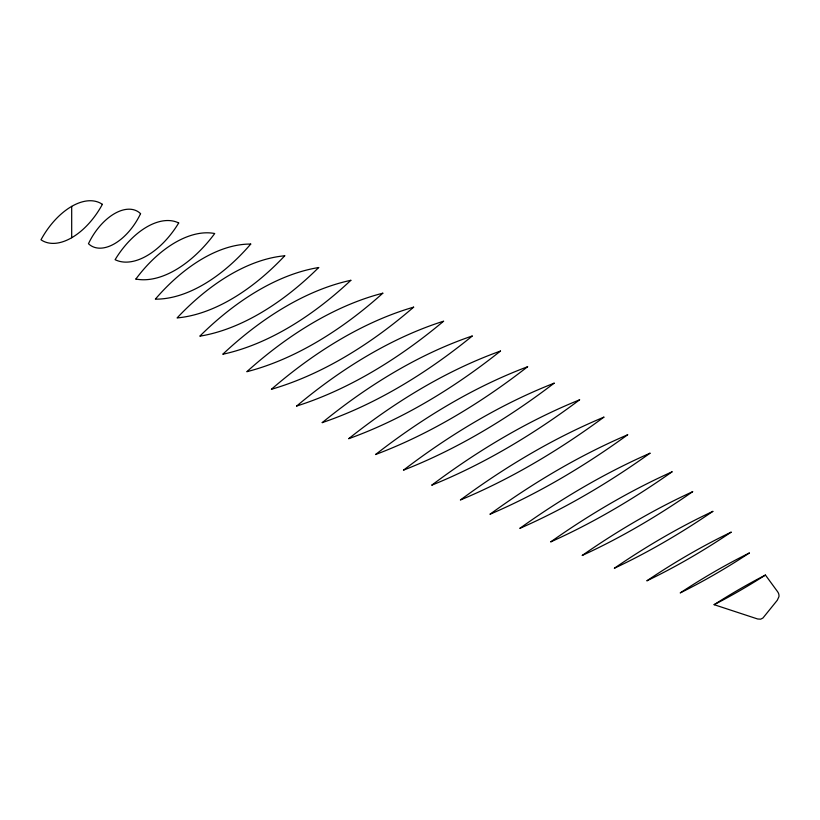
<?xml version="1.0" encoding="UTF-8"?>
<svg xmlns="http://www.w3.org/2000/svg" width="820" height="820" viewBox="0 0 820 820"><rect width="100%" height="100%" fill="white"/><g stroke="black" fill="none" stroke-linecap="round" stroke-linejoin="round"><path stroke-width="1.23" d="M714.117 604.678L757.659 618.987L760.673 619.172L762.938 618.014L777.278 600.26L778.928 596.704A18.399 10.619 0 0 0 777.555 591.64L765.429 575.056A666.885 385.031 -60 0 1 714.117 604.678A666.885 385.031 -60 0 1 765.429 575.056M71.688 206.384L71.688 237.728M102.377 204.344A58.661 33.866 -60 0 0 41 239.778A58.661 33.866 -60 0 0 102.377 204.344M140.558 213.651A46.002 26.558 -60 0 0 88.468 243.714A46.002 26.558 -60 0 0 140.558 213.651M178.698 222.968A66.03 38.12 -60 0 0 115.107 259.684A66.03 38.12 -60 0 0 178.698 222.968M250.735 244.073A148.82 85.915 -60 0 0 155.339 299.146A148.82 85.915 -60 0 0 250.735 244.073M284.735 255.789A195.652 112.955 -60 0 0 177.11 317.924A195.652 112.955 -60 0 0 284.735 255.789M318.683 267.535A248.491 143.469 -60 0 0 199.803 336.169A248.491 143.469 -60 0 0 318.683 267.535M382.817 293.201A358.586 207.029 -60 0 0 246.81 371.716A358.586 207.029 -60 0 0 382.817 293.201M527.608 366.735A623.733 360.113 -60 0 0 375.539 454.536A623.733 360.113 -60 0 0 527.608 366.735M554.146 383.176A666.537 384.826 -60 0 0 403.46 470.167A666.537 384.826 -60 0 0 554.146 383.176M579.596 399.822A703.878 406.392 -60 0 0 431.679 485.225A703.878 406.392 -60 0 0 579.596 399.822M603.879 417.154A732.916 423.151 -60 0 0 460.389 499.995A732.916 423.151 -60 0 0 603.879 417.154M627.659 434.774A755.978 436.465 -60 0 0 489.929 514.284A755.978 436.465 -60 0 0 627.659 434.774M649.993 453.224A767.551 443.148 -60 0 0 519.788 528.398A767.551 443.148 -60 0 0 649.993 453.224M672.041 471.838A772.173 445.813 -60 0 0 550.661 541.918A772.173 445.813 -60 0 0 672.041 471.838M692.644 491.692A761.78 439.817 -60 0 0 582.149 555.489A761.78 439.817 -60 0 0 692.644 491.692M712.836 511.383A745.472 430.397 -60 0 0 614.344 568.25A745.472 430.397 -60 0 0 712.836 511.383M731.112 532.18A711.032 410.523 -60 0 0 646.816 580.847A711.032 410.523 -60 0 0 731.112 532.18M749.306 553.018A684.915 395.435 -60 0 0 680.21 592.911A684.915 395.435 -60 0 0 749.306 553.018M135.884 279.036A100.276 57.892 -60 0 0 214.717 233.526A100.276 57.892 -60 0 0 135.884 279.036M350.857 280.307A302.221 174.486 -60 0 0 222.753 354.26A302.221 174.486 -60 0 0 350.857 280.307M413.639 307.151A415.248 239.747 -60 0 0 271.379 389.295A415.248 239.747 -60 0 0 413.639 307.151M296.645 406.043A471.1 271.984 -60 0 0 443.651 321.173A471.1 271.984 -60 0 0 296.645 406.043M322.229 422.628A524.861 303.031 -60 0 0 472.402 335.923A524.861 303.031 -60 0 0 322.229 422.628M500.497 351.042A576.029 332.571 -60 0 0 348.643 438.72A576.029 332.571 -60 0 0 500.497 351.042"/></g></svg>
